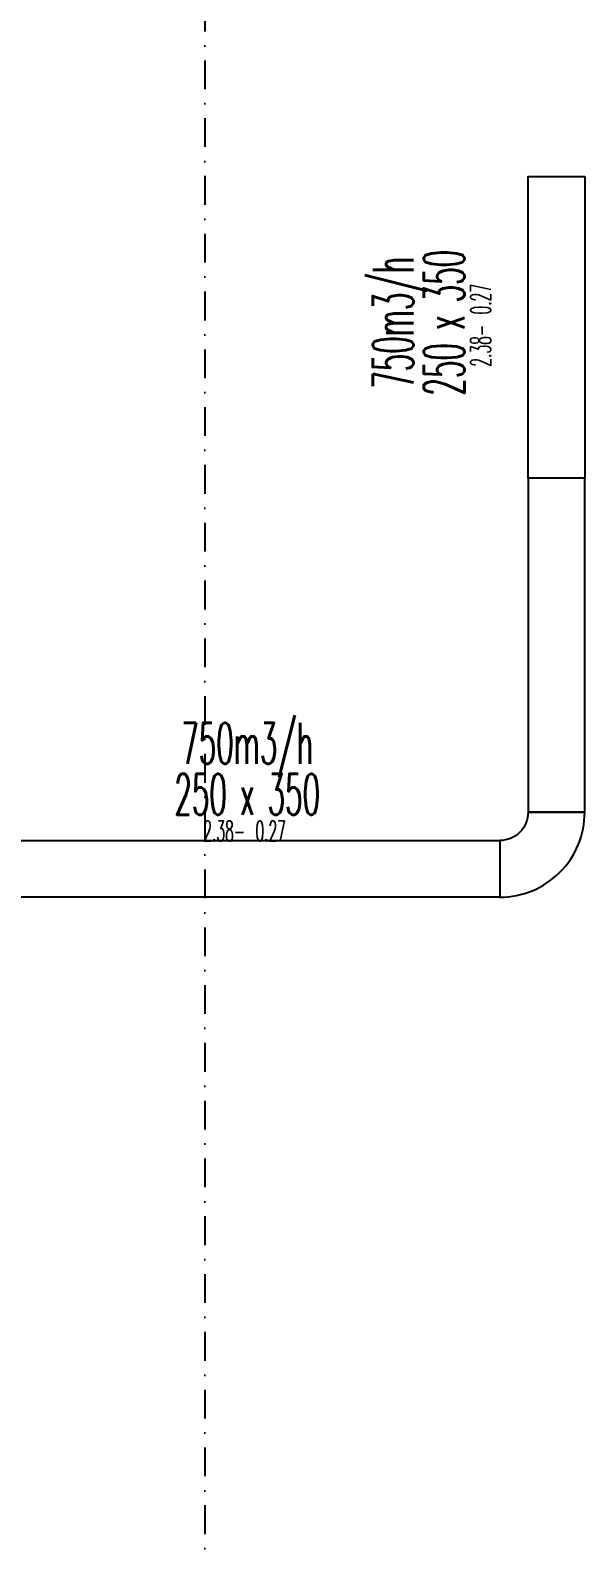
# Model space of a CAD drawing. Header units: inches. Extents: x -772 to 6765, y -813 to 4093.
# Drawn here: x 1173 to 1418, y 2700 to 3368 of the extents above; entities that cross this region are included whole.
import ezdxf
from ezdxf.enums import TextEntityAlignment as Align

# ---------------------------------------------------------------- set-up
doc = ezdxf.new("R2010")
doc.units = ezdxf.units.IN
doc.header["$MEASUREMENT"] = 0
doc.linetypes.add('DASHDOT', pattern=[25.4, 12.7, -6.35, 0, -6.35])
doc.layers.add('H_STR_Aks', color=250, linetype='DASHDOT')
doc.layers.add('MTY-UFLEME-KANALI', color=20, linetype='Continuous')
doc.layers.add('HIZ-PA', color=253, linetype='Continuous', lineweight=0, transparency=0.5)
doc.layers.add('MTY-UFLEME-KANALI-CAP', color=21, linetype='Continuous', lineweight=0)
doc.styles.add('CAP', font='simplxtw.shx', dxfattribs={"width": 0.65})

# ---------------------------------------------------------------- blocks, each defined once
blk = doc.blocks.new('*U295')
at = {"layer": 'HIZ-PA', "color": 3, "style": 'CAP', "width": 0.5}
blk.add_attdef('HIZ', text='', height=0.5, dxfattribs=at).set_placement((-0.049, -1.954), align=Align.BOTTOM_RIGHT)
blk.add_attdef('PA', text='', height=0.5, dxfattribs=at).set_placement((0.201, -1.954), align=Align.BOTTOM_LEFT)
at = {"layer": 'MTY-UFLEME-KANALI-CAP', "color": 7, "style": 'CAP', "width": 0.5}
for tag, p in [('DEBI', (0.001, -0.204)), ('X', (0.001, -1.454))]:
    blk.add_attdef(tag, text='', height=1, dxfattribs=at).set_placement(p, align=Align.BOTTOM_CENTER)
blk.add_attdef('A', text='', height=1, dxfattribs=at).set_placement((-0.499, -1.454), align=Align.BOTTOM_RIGHT)
blk.add_attdef('B', text='', height=1, dxfattribs=at).set_placement((0.501, -1.454), align=Align.BOTTOM_LEFT)
blk = doc.blocks.new('mekanik')
at = {"layer": 'MTY-UFLEME-KANALI'}
for points in [[(20687.7, 10143.22), (20687.7, 10010.13), (20662.7, 10010.13), (20662.7, 10143.22)], [(20687.7, 10010.13), (20662.7, 10010.13), (20662.7, 9862.8), (20687.7, 9862.8)], [(20650.2, 9850.3), (20650.2, 9825.3), (20270, 9825.3), (20270, 9850.3)]]:
    blk.add_lwpolyline(points, close=True, dxfattribs=at)
blk.add_lwpolyline([(20650.2, 9850.3), (20650.2, 9825.3), (20650.2, 9825.3, 0.414214), (20687.7, 9862.8), (20687.7, 9862.8), (20662.7, 9862.8, -0.414214), (20650.2, 9850.3)], format="xyb", close=True, dxfattribs=at)
at = {"layer": 'MTY-UFLEME-KANALI-CAP', "xscale": 18, "yscale": 18, "zscale": 18, "rotation": 90}
blk.add_blockref('*U295', (20613.83, 10078.73), dxfattribs=at).add_auto_attribs({'DEBI': '750m3/h', 'X': 'x', 'A': '250', 'B': '350', 'PA': '0.27', 'HIZ': '2.38-'})
at = {"layer": 'MTY-UFLEME-KANALI-CAP', "xscale": 18, "yscale": 18, "zscale": 18}
blk.add_blockref('*U295', (20538.69, 9882.47), dxfattribs=at).add_auto_attribs({'DEBI': '750m3/h', 'X': 'x', 'A': '250', 'B': '350', 'PA': '0.27', 'HIZ': '2.38-'})

msp = doc.modelspace()

# ---------------------------------------------------------------- linework, layer by layer
at = {"layer": 'H_STR_Aks'}
msp.add_line((1250, 4043), (1250, -712.77), dxfattribs=at)

# ---------------------------------------------------------------- block references
msp.add_blockref('mekanik', (-19270, -6840))

doc.saveas('drawing.dxf')
